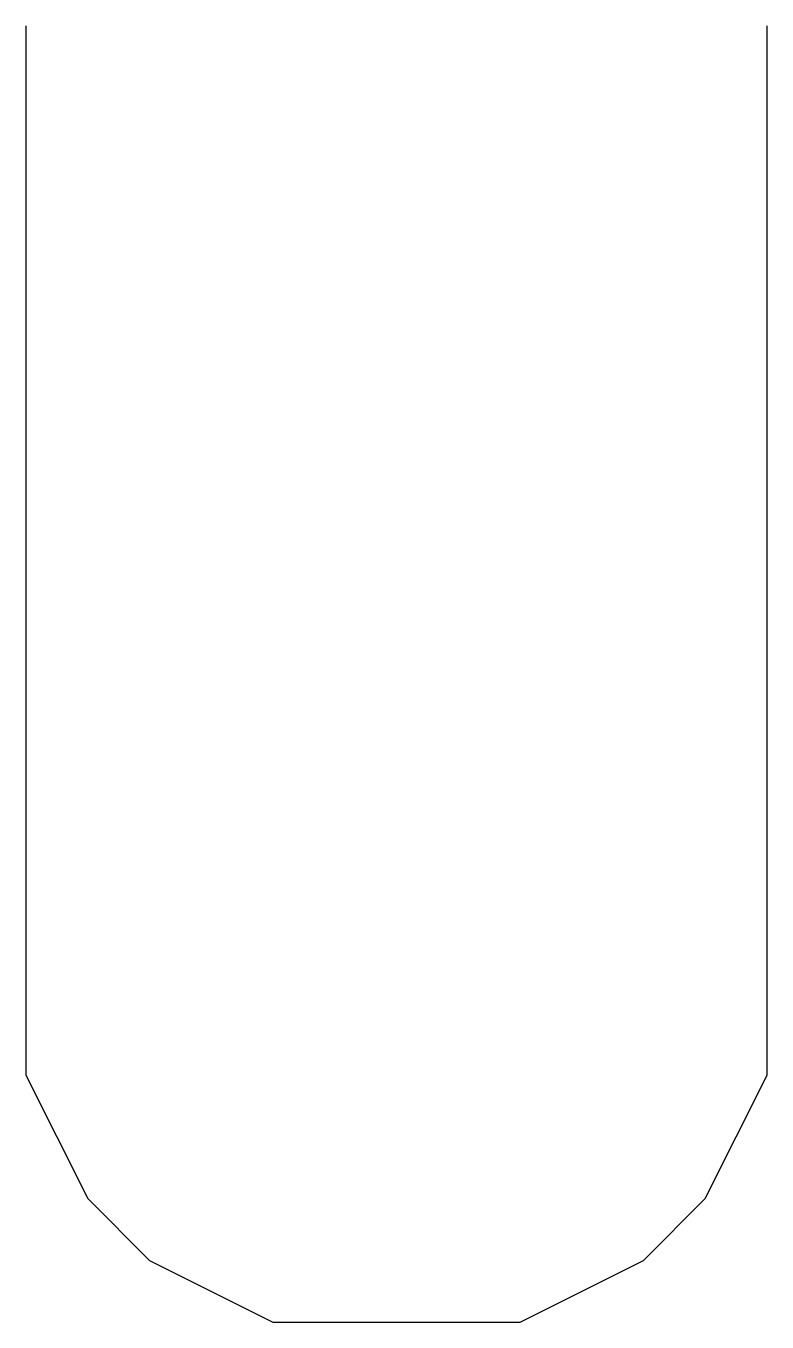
# Model space of a CAD drawing. Header units: millimetres. Extents: x -21 to 135, y 2 to 105.
# Drawn here: x 17.787 to 18.118, y 44.008 to 44.588 of the extents above; entities that cross this region are included whole.
import ezdxf

# ---------------------------------------------------------------- set-up
doc = ezdxf.new("R2010")
doc.units = ezdxf.units.MM
doc.layers.add('F.Silkscreen', color=41, linetype='CONTINUOUS', true_color=0xf2eda1)

msp = doc.modelspace()

# ---------------------------------------------------------------- linework, layer by layer
at = {"layer": 'F.Silkscreen', "linetype": 'CONTINUOUS'}
for p, q in [((17.786518, 44.587921), (17.786518, 44.118398)), ((18.117946, 44.118398), (18.117946, 44.587921)), ((17.786518, 44.118398), (17.814137, 44.06316)), ((18.090327, 44.06316), (18.117946, 44.118398)), ((17.814137, 44.06316), (17.841756, 44.03554)), ((18.062708, 44.03554), (18.090327, 44.06316)), ((17.841756, 44.03554), (17.896994, 44.007921)), ((18.00747, 44.007921), (18.062708, 44.03554)), ((17.896994, 44.007921), (18.00747, 44.007921))]:
    msp.add_line(p, q, dxfattribs=at)

doc.saveas('drawing.dxf')
